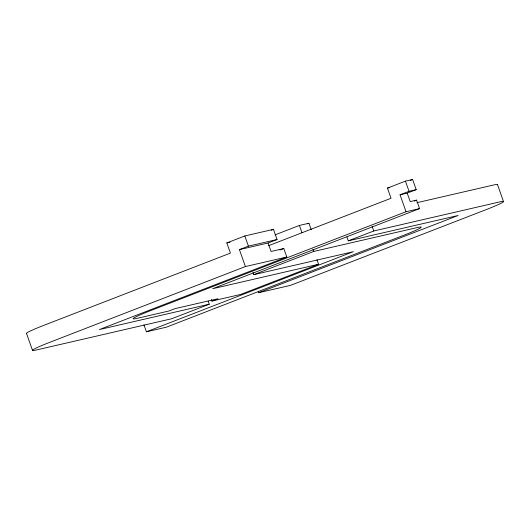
<?xml version="1.0" encoding="UTF-8"?>
<svg xmlns="http://www.w3.org/2000/svg" width="530" height="530" viewBox="0 0 530 530"><rect width="100%" height="100%" fill="white"/><g stroke="black" fill="none" stroke-linecap="round" stroke-linejoin="round"><path stroke-width="0.79" d="M26.732 333.555A36.007 2.074 -19.5 0 1 44.52 325.075L230.417 253.102L226.82 242.932L244.814 235.969L273.467 229.351L277.071 239.52L268.074 242.998L239.414 249.617L245.416 266.557L286.81 257.004L283.808 248.53L271.075 251.472L268.074 242.998M271.221 230.225L273.467 229.351M268.498 245.715L391.047 198.266L387.45 188.104L405.437 181.134L412.605 179.484L416.202 189.647L407.206 193.132L400.044 194.782L406.046 211.728L419.575 208.601L416.573 200.128L410.207 201.599L407.206 193.132M410.352 180.352L412.605 179.484M275.024 234.876L299.39 225.442L308.944 223.236L311.256 229.768M239.414 249.617L248.411 246.132L277.071 239.52M307.42 223.826L308.944 223.236M400.044 194.782L409.041 191.303L416.202 189.647M279.953 250.027L283.808 248.53M414.261 201.029L416.573 200.128M245.416 266.557L50.522 342.016A36.007 2.074 -19.5 0 0 36.457 349.952L171.786 318.715L209.264 304.2L208.177 301.119M286.81 257.004L99.408 329.561L209.264 304.2M406.046 211.728L151.182 310.401A36.007 2.074 -19.5 0 0 137.118 318.338L168.957 310.991L174.96 308.665L217.943 298.741L211.947 301.066L211.404 299.523M419.575 208.601L212.689 288.704L318.563 264.265L316.927 259.647M252.982 272.354L253.797 274.666L313.767 251.445L417.256 227.555A36.007 2.074 -19.5 0 1 403.191 235.486L166.321 327.202L146.419 331.793L143.961 324.863M346.918 237.003L348.283 240.852L373.769 230.987L499.545 201.95A36.014 2.074 -19.5 0 1 485.48 209.887L290.586 285.345L258.746 292.692L258.196 291.156M318.563 264.265L240.607 294.448L211.947 301.066M146.419 331.793L353.305 251.69L253.797 274.666M258.746 292.692L458.132 215.491L348.283 240.852M387.45 188.104L389.835 187.547M226.82 242.932L230.007 242.197M416.951 202.692L493.543 185.01A36.014 2.074 -19.5 0 1 497.432 184.811M497.498 184.586L503.493 201.532M405.437 181.134L409.041 191.303M372.133 226.363L373.769 230.987M312.952 249.133L313.767 251.445M299.39 225.442L301.961 232.703M244.814 235.969L248.411 246.132M26.507 333.43L32.502 350.376"/></g></svg>
